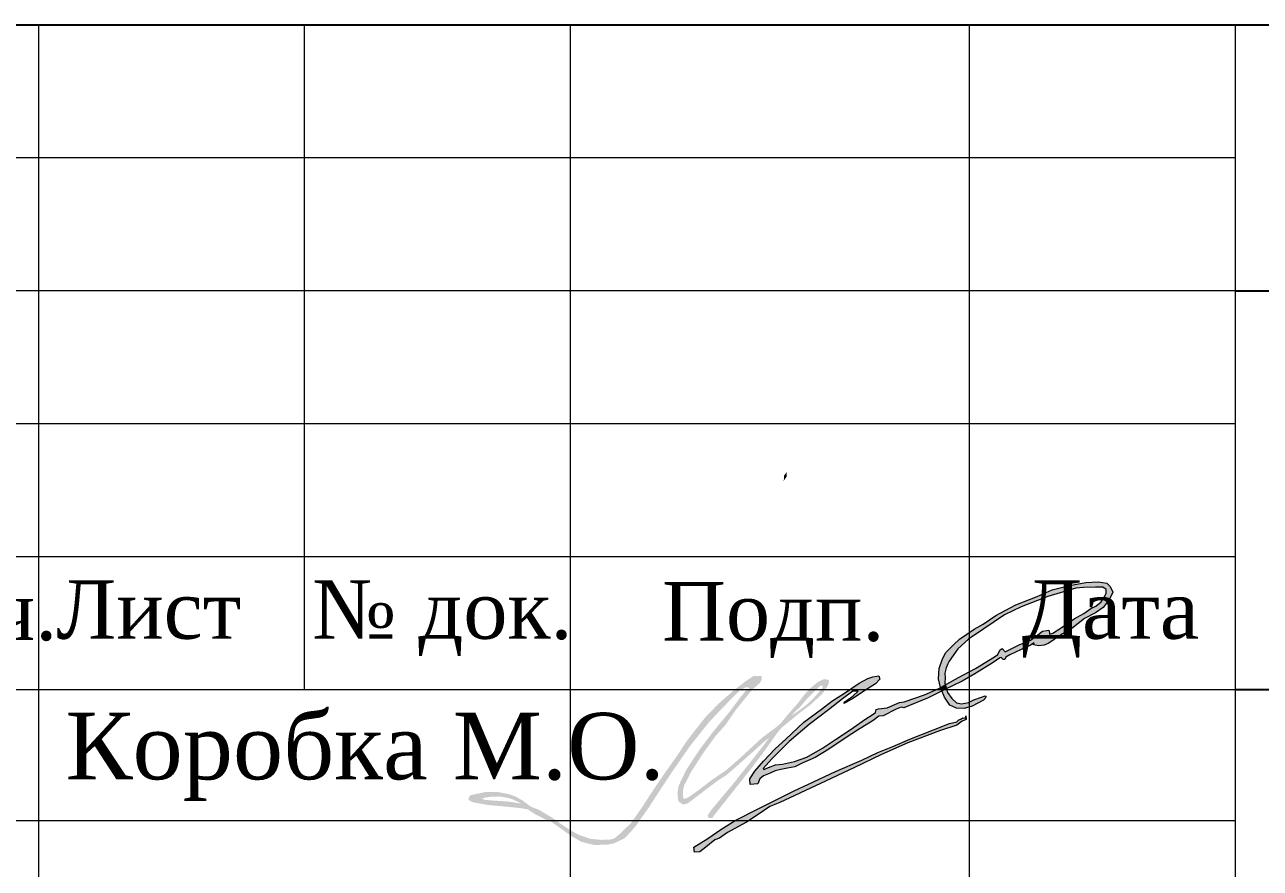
# Model space of a CAD drawing. Header units: millimetres. Extents: x 3380 to 11503, y -2610 to -1453.
# Drawn here: x 9414.38 to 9460.84, y -2214.47 to -2182.77 of the extents above; entities that cross this region are included whole.
import ezdxf

# ---------------------------------------------------------------- set-up
doc = ezdxf.new("R2010")
doc.units = ezdxf.units.MM
doc.linetypes.add('______A_', pattern=[0])
doc.layers.add('Format', color=10, linetype='Continuous', lineweight=50)
doc.layers.add('Text', color=7, linetype='Continuous')
doc.layers.add('КОНТУРА', color=7, linetype='Continuous')
doc.styles.get("Standard").update_dxf_attribs({"font": 'arial.ttf'})

msp = doc.modelspace()

# ---------------------------------------------------------------- hatches: boundary and pattern name
at = {"lineweight": 20, "true_color": 0x22346e}
h = msp.add_hatch(color=159, dxfattribs=at)
h.dxf.hatch_style = 1
h.paths.add_polyline_path([(9443.038, -2199.621), (9443.034, -2199.58), (9442.931, -2199.715), (9442.936, -2199.837), (9442.908, -2199.927), (9443.028, -2199.76)])
at = {"linetype": 'Continuous', "lineweight": 20}
h = msp.add_hatch(color=174, dxfattribs=at)
h.dxf.hatch_style = 1
h.paths.add_polyline_path([(9449.093, -2206.787), (9449.141, -2206.689), (9449.475, -2206.225), (9449.871, -2205.855), (9450.449, -2205.469), (9451.228, -2204.949), (9451.85, -2204.645), (9452.858, -2204.263), (9453.903, -2203.948), (9454.201, -2203.924), (9454.643, -2203.902), (9454.917, -2203.91), (9455.05, -2203.997), (9455.045, -2204.13), (9454.985, -2204.271), (9454.858, -2204.458), (9454.664, -2204.617), (9454.469, -2204.704), (9454.203, -2204.893), (9453.839, -2205.091), (9453.358, -2205.44), (9453.048, -2205.638), (9452.918, -2205.67), (9452.913, -2205.64), (9452.891, -2205.526), (9452.82, -2205.529), (9452.653, -2205.555), (9452.41, -2205.754), (9452.206, -2205.897), (9451.78, -2206.079), (9451.251, -2206.331), (9451.134, -2206.214), (9451.043, -2206.279), (9450.973, -2206.439), (9450.852, -2206.521), (9450.139, -2206.961), (9449.497, -2207.299), (9448.997, -2207.579), (9449.039, -2207.726), (9449.265, -2207.62), (9449.634, -2207.433), (9450.113, -2207.169), (9450.802, -2206.741), (9451.046, -2206.567), (9451.098, -2206.546), (9451.172, -2206.62), (9451.237, -2206.62), (9451.28, -2206.541), (9451.419, -2206.446), (9451.853, -2206.255), (9452.205, -2206.082), (9452.344, -2205.995), (9452.318, -2206.073), (9452.514, -2206.108), (9452.713, -2206.09), (9452.892, -2206.012), (9453.335, -2205.715), (9453.756, -2205.463), (9454.23, -2205.082), (9454.642, -2204.869), (9454.934, -2204.672), (9455.173, -2204.359), (9455.294, -2204.095), (9455.203, -2203.887), (9455.068, -2203.752), (9454.743, -2203.709), (9454.278, -2203.735), (9453.666, -2203.848), (9453.018, -2204.008), (9452.449, -2204.251), (9451.653, -2204.575), (9451.253, -2204.779), (9450.893, -2204.97), (9450.428, -2205.291), (9450.085, -2205.49), (9449.537, -2205.862), (9449.306, -2206.074), (9449.015, -2206.36), (9448.898, -2206.599), (9448.772, -2206.959), (9448.737, -2207.352), (9448.816, -2207.678), (9448.816, -2207.68), (9448.997, -2207.579), (9448.98, -2207.516), (9448.993, -2207.312), (9448.984, -2207.138), (9449.036, -2206.939)])
h = msp.add_hatch(color=174, dxfattribs=at)
h.dxf.hatch_style = 1
h.paths.add_polyline_path([(9437.362, -2212.876), (9437.845, -2212.19), (9438.626, -2210.992), (9439.389, -2209.887), (9440.091, -2209.006), (9440.527, -2208.54), (9441.276, -2207.774), (9441.517, -2207.662), (9441.655, -2207.697), (9441.474, -2207.821), (9441.25, -2208.105), (9440.901, -2208.57), (9440.298, -2209.3), (9439.777, -2209.984), (9439.26, -2210.764), (9438.967, -2211.375), (9438.924, -2211.676), (9438.959, -2211.951), (9439.135, -2212.076), (9439.312, -2212.033), (9439.885, -2211.598), (9440.453, -2211.168), (9440.759, -2210.975), (9441.13, -2210.655), (9441.759, -2210.1), (9442.152, -2209.741), (9442.375, -2209.561), (9442.386, -2209.547), (9442.8, -2209.034), (9442.642, -2209.166), (9442.093, -2209.578), (9441.601, -2210.035), (9441.216, -2210.386), (9440.754, -2210.788), (9440.235, -2211.139), (9439.739, -2211.52), (9439.333, -2211.81), (9439.174, -2211.866), (9439.136, -2211.801), (9439.136, -2211.537), (9439.183, -2211.349), (9439.277, -2211.165), (9439.431, -2210.858), (9439.568, -2210.65), (9439.88, -2210.163), (9440.347, -2209.516), (9440.723, -2209.093), (9441.142, -2208.491), (9441.736, -2207.762), (9442.019, -2207.514), (9442.096, -2207.367), (9442.096, -2207.276), (9442.072, -2207.244), (9441.834, -2207.239), (9441.768, -2207.255), (9441.54, -2207.407), (9441.084, -2207.749), (9440.464, -2208.291), (9439.981, -2208.791), (9439.636, -2209.223), (9439.248, -2209.729), (9438.907, -2210.249), (9438.392, -2210.977), (9438.034, -2211.503), (9437.564, -2212.224), (9437.187, -2212.764), (9436.8, -2213.145), (9436.552, -2213.35), (9436.381, -2213.396), (9436.055, -2213.404), (9435.642, -2213.364), (9435.243, -2213.224), (9434.938, -2213.067), (9434.61, -2212.854), (9434.223, -2212.577), (9433.716, -2212.274), (9433.382, -2212.142), (9433.518, -2212.265), (9433.976, -2212.59), (9434.398, -2212.875), (9434.928, -2213.258), (9435.311, -2213.477), (9435.799, -2213.598), (9436.307, -2213.581), (9436.531, -2213.538), (9436.927, -2213.353), (9437.138, -2213.134)])
h = msp.add_hatch(color=174, dxfattribs=at)
h.dxf.hatch_style = 1
h.paths.add_polyline_path([(9445.128, -2208.103), (9445.519, -2207.817), (9445.727, -2207.821), (9445.527, -2207.999), (9445.215, -2208.22), (9445.183, -2208.283), (9445.264, -2208.237), (9445.547, -2208.081), (9445.969, -2207.794), (9446.379, -2207.542), (9446.531, -2207.368), (9446.501, -2207.237), (9446.279, -2207.281), (9446.087, -2207.337), (9445.756, -2207.52), (9445.207, -2207.885), (9444.731, -2208.197), (9444.343, -2208.497), (9443.677, -2208.984), (9443.002, -2209.622), (9442.601, -2209.978), (9442.166, -2210.448), (9441.831, -2210.822), (9441.648, -2211.109), (9441.661, -2211.318), (9441.953, -2211.3), (9442.027, -2211.109), (9442.162, -2210.996), (9442.41, -2210.896), (9442.606, -2210.809), (9442.81, -2210.757), (9443.059, -2210.704), (9443.342, -2210.657), (9443.62, -2210.517), (9444.108, -2210.304), (9444.623, -2209.998), (9445.276, -2209.559), (9445.694, -2209.28), (9446.284, -2208.922), (9446.497, -2208.757), (9446.658, -2208.739), (9447.155, -2208.487), (9447.338, -2208.417), (9447.442, -2208.444), (9448.359, -2208.062), (9448.87, -2207.809), (9448.816, -2207.68), (9448.758, -2207.713), (9448.22, -2207.947), (9447.447, -2208.22), (9447.278, -2208.237), (9447.187, -2208.28), (9446.816, -2208.446), (9446.482, -2208.485), (9446.395, -2208.498), (9446.373, -2208.615), (9446.282, -2208.68), (9445.974, -2208.884), (9445.458, -2209.248), (9444.91, -2209.61), (9444.376, -2209.961), (9443.794, -2210.296), (9443.325, -2210.46), (9442.882, -2210.56), (9442.609, -2210.582), (9442.353, -2210.681), (9442.171, -2210.764), (9442.149, -2210.716), (9442.479, -2210.356), (9442.822, -2210.005), (9443.131, -2209.708), (9443.873, -2209.063), (9444.607, -2208.519)])
h = msp.add_hatch(color=174, dxfattribs=at)
h.dxf.hatch_style = 1
h.paths.add_polyline_path([(9443.8, -2208.095), (9444.176, -2207.72), (9444.294, -2207.615), (9444.358, -2207.61), (9444.396, -2207.623), (9444.364, -2207.714), (9444.272, -2207.821), (9444.031, -2208.095), (9443.762, -2208.343), (9443.432, -2208.587), (9443.217, -2208.737), (9442.843, -2209.187), (9443.026, -2209.04), (9443.459, -2208.68), (9443.925, -2208.329), (9444.367, -2207.92), (9444.59, -2207.597), (9444.623, -2207.474), (9444.623, -2207.393), (9444.467, -2207.363), (9444.362, -2207.39), (9444.181, -2207.49), (9443.928, -2207.697), (9443.707, -2207.94), (9443.408, -2208.321), (9443.01, -2208.774), (9442.8, -2209.034), (9442.851, -2208.992), (9443.217, -2208.737), (9443.284, -2208.656), (9443.551, -2208.395)])
h = msp.add_hatch(color=174, dxfattribs=at)
h.dxf.hatch_style = 1
h.paths.add_polyline_path([(9448.997, -2207.579), (9448.816, -2207.68), (9448.87, -2207.809), (9449.039, -2207.726)])
h = msp.add_hatch(color=174, dxfattribs=at)
h.dxf.hatch_style = 1
h.paths.add_polyline_path([(9449.039, -2207.726), (9449.029, -2207.731), (9448.87, -2207.809), (9448.968, -2208.042), (9449.172, -2208.341), (9449.415, -2208.458), (9449.71, -2208.463), (9450.014, -2208.385), (9450.436, -2208.159), (9450.54, -2208.038), (9450.501, -2207.99), (9450.357, -2208.042), (9450.075, -2208.142), (9449.871, -2208.246), (9449.602, -2208.289), (9449.414, -2208.257), (9449.245, -2208.088), (9449.08, -2207.871)])
h = msp.add_hatch(color=174, dxfattribs=at)
h.dxf.hatch_style = 1
h.paths.add_polyline_path([(9439.569, -2213.863), (9439.539, -2213.684), (9440.072, -2213.357), (9440.557, -2213.016), (9441.1, -2212.68), (9441.963, -2212.241), (9442.614, -2211.913), (9443.318, -2211.555), (9443.856, -2211.31), (9444.868, -2210.831), (9445.857, -2210.412), (9446.465, -2210.119), (9447.024, -2209.892), (9447.66, -2209.618), (9448.552, -2209.268), (9449.151, -2209.033), (9449.427, -2208.967), (9449.51, -2208.893), (9449.584, -2208.862), (9449.65, -2208.823), (9449.763, -2208.832), (9449.772, -2208.74), (9449.785, -2208.884), (9449.637, -2208.937), (9449.431, -2209.089), (9448.779, -2209.312), (9447.589, -2209.755), (9446.605, -2210.192), (9445.564, -2210.694), (9444.308, -2211.282), (9442.771, -2212.005), (9442.399, -2212.144), (9441.966, -2212.446), (9441.524, -2212.734), (9440.802, -2213.133), (9440.505, -2213.343), (9440.334, -2213.408), (9439.997, -2213.679), (9439.77, -2213.849)])
h = msp.add_hatch(color=174, dxfattribs=at)
h.dxf.hatch_style = 1
h.paths.add_polyline_path([(9443.217, -2208.737), (9442.851, -2208.992), (9442.8, -2209.034), (9442.386, -2209.547), (9442.375, -2209.561), (9442.843, -2209.187)])
h = msp.add_hatch(color=174, dxfattribs=at)
h.dxf.hatch_style = 1
h.paths.add_polyline_path([(9442.675, -2209.389), (9442.843, -2209.187), (9442.375, -2209.561), (9442.18, -2209.833), (9441.635, -2210.523), (9441.017, -2211.302), (9440.214, -2212.262), (9440.051, -2212.502), (9440.115, -2212.588), (9440.235, -2212.588), (9440.287, -2212.506), (9440.647, -2212.048), (9441.704, -2210.717), (9442.173, -2210.098)])
h = msp.add_hatch(color=174, dxfattribs=at)
h.dxf.hatch_style = 1
h.paths.add_polyline_path([(9442.675, -2209.389), (9442.843, -2209.187), (9442.375, -2209.561), (9442.18, -2209.833), (9441.635, -2210.523), (9441.017, -2211.302), (9440.214, -2212.262), (9440.051, -2212.502), (9440.115, -2212.588), (9440.235, -2212.588), (9440.287, -2212.506), (9440.647, -2212.048), (9441.704, -2210.717), (9442.173, -2210.098)])
h = msp.add_hatch(color=174, dxfattribs=at)
h.dxf.hatch_style = 1
h.paths.add_polyline_path([(9431.729, -2211.807), (9431.907, -2211.786), (9432.23, -2211.773), (9432.535, -2211.824), (9432.694, -2211.867), (9432.974, -2211.994), (9433.051, -2212.039), (9433.299, -2212.109), (9433.382, -2212.142), (9433.327, -2212.092), (9433.105, -2211.927), (9432.828, -2211.771), (9432.561, -2211.682), (9432.182, -2211.607), (9431.699, -2211.607), (9431.165, -2211.72), (9431.098, -2211.768), (9431.065, -2211.903), (9431.238, -2211.992), (9431.806, -2212.094), (9432.225, -2212.132), (9432.723, -2212.18), (9433.049, -2212.213), (9433.315, -2212.261), (9433.161, -2212.104), (9433.052, -2212.04), (9432.574, -2211.964), (9432.039, -2211.93), (9431.708, -2211.904), (9431.568, -2211.858), (9431.61, -2211.841)])
h = msp.add_hatch(color=174, dxfattribs=at)
h.dxf.hatch_style = 1
h.paths.add_polyline_path([(9433.518, -2212.265), (9433.382, -2212.142), (9433.299, -2212.109), (9433.056, -2212.04), (9433.052, -2212.04), (9433.161, -2212.104), (9433.348, -2212.295), (9433.569, -2212.439), (9434.001, -2212.659), (9434.167, -2212.719), (9433.976, -2212.59)])

# ---------------------------------------------------------------- linework, layer by layer
at = {"color": 7}
for p, q in [((9394.893, -2182.767), (9579.893, -2182.767)), ((9459.893, -2192.767), (9579.893, -2192.767)), ((9529.893, -2207.767), (9459.893, -2207.767))]:
    msp.add_line(p, q, dxfattribs=at)
at = {"color": 174, "linetype": '______A_', "lineweight": 20}
for points in [[(9445.183, -2208.283), (9445.215, -2208.22), (9445.527, -2207.999), (9445.727, -2207.821), (9445.519, -2207.817), (9445.128, -2208.103), (9444.607, -2208.519), (9443.873, -2209.063), (9443.131, -2209.708), (9442.822, -2210.005), (9442.479, -2210.356), (9442.149, -2210.716), (9442.171, -2210.764), (9442.353, -2210.681), (9442.609, -2210.582), (9442.882, -2210.56), (9443.325, -2210.46), (9443.794, -2210.296), (9444.376, -2209.961), (9444.91, -2209.61), (9445.458, -2209.248), (9445.974, -2208.884), (9446.282, -2208.68), (9446.373, -2208.615), (9446.395, -2208.498), (9446.482, -2208.485), (9446.816, -2208.446), (9447.187, -2208.28), (9447.278, -2208.237), (9447.447, -2208.22), (9448.22, -2207.947), (9448.758, -2207.713), (9449.497, -2207.299), (9450.139, -2206.961), (9450.852, -2206.521), (9450.973, -2206.439), (9451.043, -2206.279), (9451.134, -2206.214), (9451.251, -2206.331), (9451.78, -2206.079), (9452.206, -2205.897), (9452.41, -2205.754), (9452.653, -2205.555), (9452.82, -2205.529), (9452.891, -2205.526), (9452.913, -2205.64), (9452.918, -2205.67), (9453.048, -2205.638), (9453.358, -2205.44), (9453.839, -2205.091), (9454.203, -2204.893), (9454.469, -2204.704), (9454.664, -2204.617), (9454.858, -2204.458), (9454.985, -2204.271), (9455.045, -2204.13), (9455.05, -2203.997), (9454.917, -2203.91), (9454.643, -2203.902), (9454.201, -2203.924), (9453.903, -2203.948), (9452.858, -2204.263), (9451.85, -2204.645), (9451.228, -2204.949), (9450.449, -2205.469), (9449.871, -2205.855), (9449.475, -2206.225), (9449.141, -2206.689), (9449.093, -2206.787), (9449.036, -2206.939), (9448.984, -2207.138), (9448.993, -2207.312), (9448.98, -2207.516), (9449.08, -2207.871), (9449.245, -2208.088), (9449.414, -2208.257), (9449.602, -2208.289), (9449.871, -2208.246), (9450.075, -2208.142), (9450.357, -2208.042), (9450.501, -2207.99), (9450.54, -2208.038), (9450.436, -2208.159), (9450.014, -2208.385), (9449.71, -2208.463), (9449.415, -2208.458), (9449.172, -2208.341), (9448.968, -2208.042), (9448.816, -2207.678), (9448.737, -2207.352), (9448.772, -2206.959), (9448.898, -2206.599), (9449.015, -2206.36), (9449.306, -2206.074), (9449.537, -2205.862), (9450.085, -2205.49), (9450.428, -2205.291), (9450.893, -2204.97), (9451.253, -2204.779), (9451.653, -2204.575), (9452.449, -2204.251), (9453.018, -2204.008), (9453.666, -2203.848), (9454.278, -2203.735), (9454.743, -2203.709), (9455.068, -2203.752), (9455.203, -2203.887), (9455.294, -2204.095), (9455.173, -2204.359), (9454.934, -2204.672), (9454.642, -2204.869), (9454.23, -2205.082), (9453.756, -2205.463), (9453.335, -2205.715), (9452.892, -2206.012), (9452.713, -2206.09), (9452.514, -2206.108), (9452.318, -2206.073), (9452.344, -2205.995), (9452.205, -2206.082), (9451.853, -2206.255), (9451.419, -2206.446), (9451.28, -2206.541), (9451.237, -2206.62), (9451.172, -2206.62), (9451.098, -2206.546), (9451.046, -2206.567), (9450.802, -2206.741), (9450.113, -2207.169), (9449.634, -2207.433), (9449.265, -2207.62), (9449.029, -2207.731), (9448.359, -2208.062), (9447.442, -2208.444), (9447.338, -2208.417), (9447.155, -2208.487), (9446.658, -2208.739), (9446.497, -2208.757), (9446.284, -2208.922), (9445.694, -2209.28), (9445.276, -2209.559), (9444.623, -2209.998), (9444.108, -2210.304), (9443.62, -2210.517), (9443.342, -2210.657), (9443.059, -2210.704), (9442.81, -2210.757), (9442.606, -2210.809), (9442.41, -2210.896), (9442.162, -2210.996), (9442.027, -2211.109), (9441.953, -2211.3), (9441.661, -2211.318), (9441.648, -2211.109), (9441.831, -2210.822), (9442.166, -2210.448), (9442.601, -2209.978), (9443.002, -2209.622), (9443.677, -2208.984), (9444.343, -2208.497), (9444.731, -2208.197), (9445.207, -2207.885), (9445.756, -2207.52), (9446.087, -2207.337), (9446.279, -2207.281), (9446.501, -2207.237), (9446.531, -2207.368), (9446.379, -2207.542), (9445.969, -2207.794), (9445.547, -2208.081), (9445.264, -2208.237), (9445.183, -2208.283)], [(9439.569, -2213.863), (9439.539, -2213.684), (9440.072, -2213.357), (9440.557, -2213.016), (9441.1, -2212.68), (9441.963, -2212.241), (9442.614, -2211.913), (9443.318, -2211.555), (9443.856, -2211.31), (9444.868, -2210.831), (9445.857, -2210.412), (9446.465, -2210.119), (9447.024, -2209.892), (9447.66, -2209.618), (9448.552, -2209.268), (9449.151, -2209.033), (9449.427, -2208.967), (9449.51, -2208.893), (9449.584, -2208.862), (9449.65, -2208.823), (9449.763, -2208.832), (9449.772, -2208.74), (9449.785, -2208.884), (9449.637, -2208.937), (9449.431, -2209.089), (9448.779, -2209.312), (9447.589, -2209.755), (9446.605, -2210.192), (9445.564, -2210.694), (9444.308, -2211.282), (9442.771, -2212.005), (9442.399, -2212.144), (9441.966, -2212.446), (9441.524, -2212.734), (9440.802, -2213.133), (9440.505, -2213.343), (9440.334, -2213.408), (9439.997, -2213.679), (9439.77, -2213.849), (9439.569, -2213.863)]]:
    msp.add_lwpolyline(points, dxfattribs=at)
at = {"layer": 'Format', "color": 7, "lineweight": 5}
for p, q in [((9414.893, -2182.767), (9414.893, -2237.575)), ((9424.893, -2182.767), (9424.893, -2207.767)), ((9424.893, -2182.767), (9424.893, -2207.767)), ((9434.893, -2182.767), (9434.893, -2237.575)), ((9434.893, -2182.767), (9434.893, -2237.575)), ((9449.893, -2182.767), (9449.893, -2237.575)), ((9449.893, -2182.767), (9449.893, -2237.575)), ((9459.893, -2182.767), (9459.893, -2237.575)), ((9459.893, -2182.767), (9459.893, -2237.575)), ((9459.893, -2202.767), (9394.893, -2202.767)), ((9459.893, -2202.767), (9394.893, -2202.767)), ((9459.893, -2207.767), (9394.893, -2207.767))]:
    msp.add_line(p, q, dxfattribs=at)
at = {"layer": 'Text', "color": 7, "lineweight": 5}
for p, q in [((9459.893, -2187.767), (9394.893, -2187.767)), ((9459.893, -2192.767), (9394.893, -2192.767)), ((9459.893, -2197.767), (9394.893, -2197.767)), ((9459.893, -2197.767), (9394.893, -2197.767)), ((9459.893, -2212.69), (9394.893, -2212.69))]:
    msp.add_line(p, q, dxfattribs=at)

# ---------------------------------------------------------------- texts
at = {"layer": 'КОНТУРА', "color": 7, "linetype": 'Continuous', "lineweight": 15, "attachment_point": 1}
for s, width, heights, insert, char_height in [('\\pi0.99206;{\\fTimes New Roman|b0|i0|c204|p18;Кол.уч.}', 11.9896, [0], (9404.083, -2203.69), 2.2), ('\\pi1.7764;{\\fTimes New Roman|b0|i0|c204|p18;Лист}', 10.30662, [0], (9413.793, -2203.646), 2.2), ('\\pi0.49159;{\\fTimes New Roman|b0|i0|c204|p18;№ док.}', 10.30662, [2.652], (9424.691, -2203.646), 2.2), ('\\pi1.2109;{\\fTimes New Roman|b0|i0|c204|p18;Подп.}', 10.30662, [2.652], (9437.138, -2203.716), 2.2), ('\\pi1.9175;{\\fTimes New Roman|b0|i0|c204|p18;Дата}', 10.30662, [2.652], (9449.956, -2203.646), 2.2), ('\\pi21.023;{\\fTimes New Roman|b0|i0|c204|p18;Коробка М.О.}', 63.74398, [0], (9394.893, -2208.628), 2.5)]:
    msp.add_mtext_dynamic_manual_height_columns(s, width=width, gutter_width=1, heights=heights, dxfattribs=dict(at, insert=insert, char_height=char_height))

doc.saveas('drawing.dxf')
